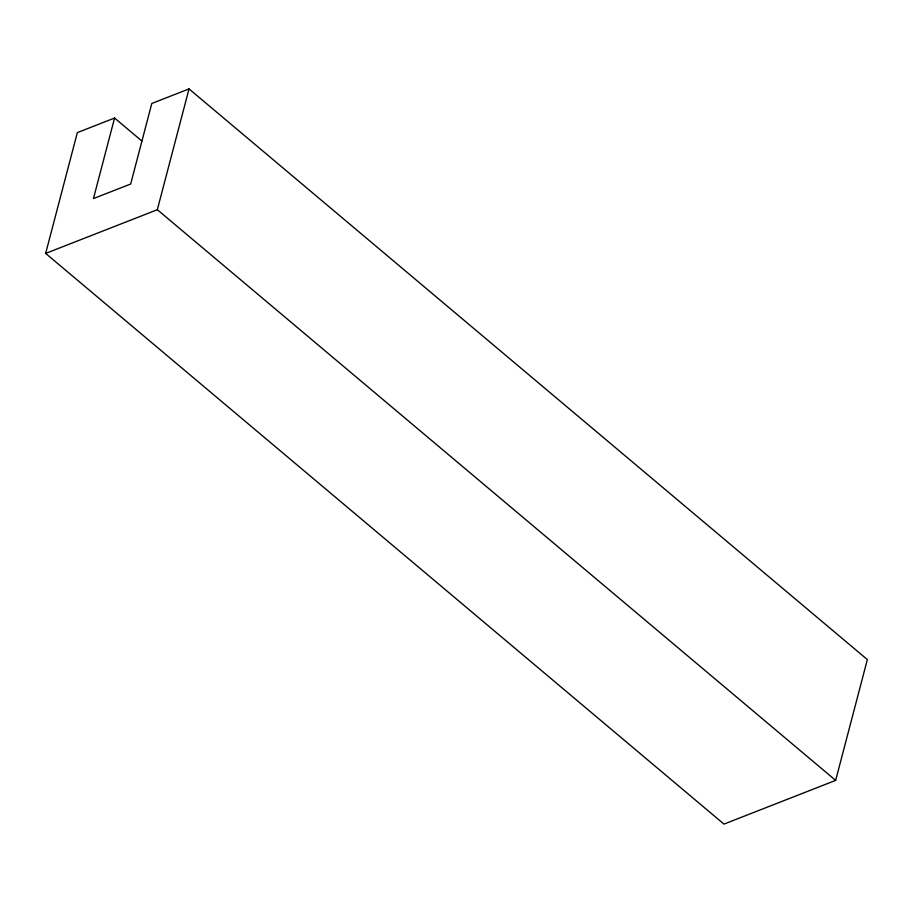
<?xml version="1.0" encoding="UTF-8"?>
<svg xmlns="http://www.w3.org/2000/svg" width="913" height="913" viewBox="0 0 913 913"><rect width="100%" height="100%" fill="white"/><g stroke="black" fill="none" stroke-linecap="round" stroke-linejoin="round"><path stroke-width="1.37" d="M114.57 118.039L93.446 198.578L130.673 184.015L151.798 103.477L189.025 88.903L867.35 659.585L835.657 780.387L723.975 824.097L45.65 253.415L77.343 132.613L114.57 118.039L141.835 140.979M45.65 253.415L157.333 209.705L189.025 88.903M157.333 209.705L835.657 780.387"/></g></svg>
